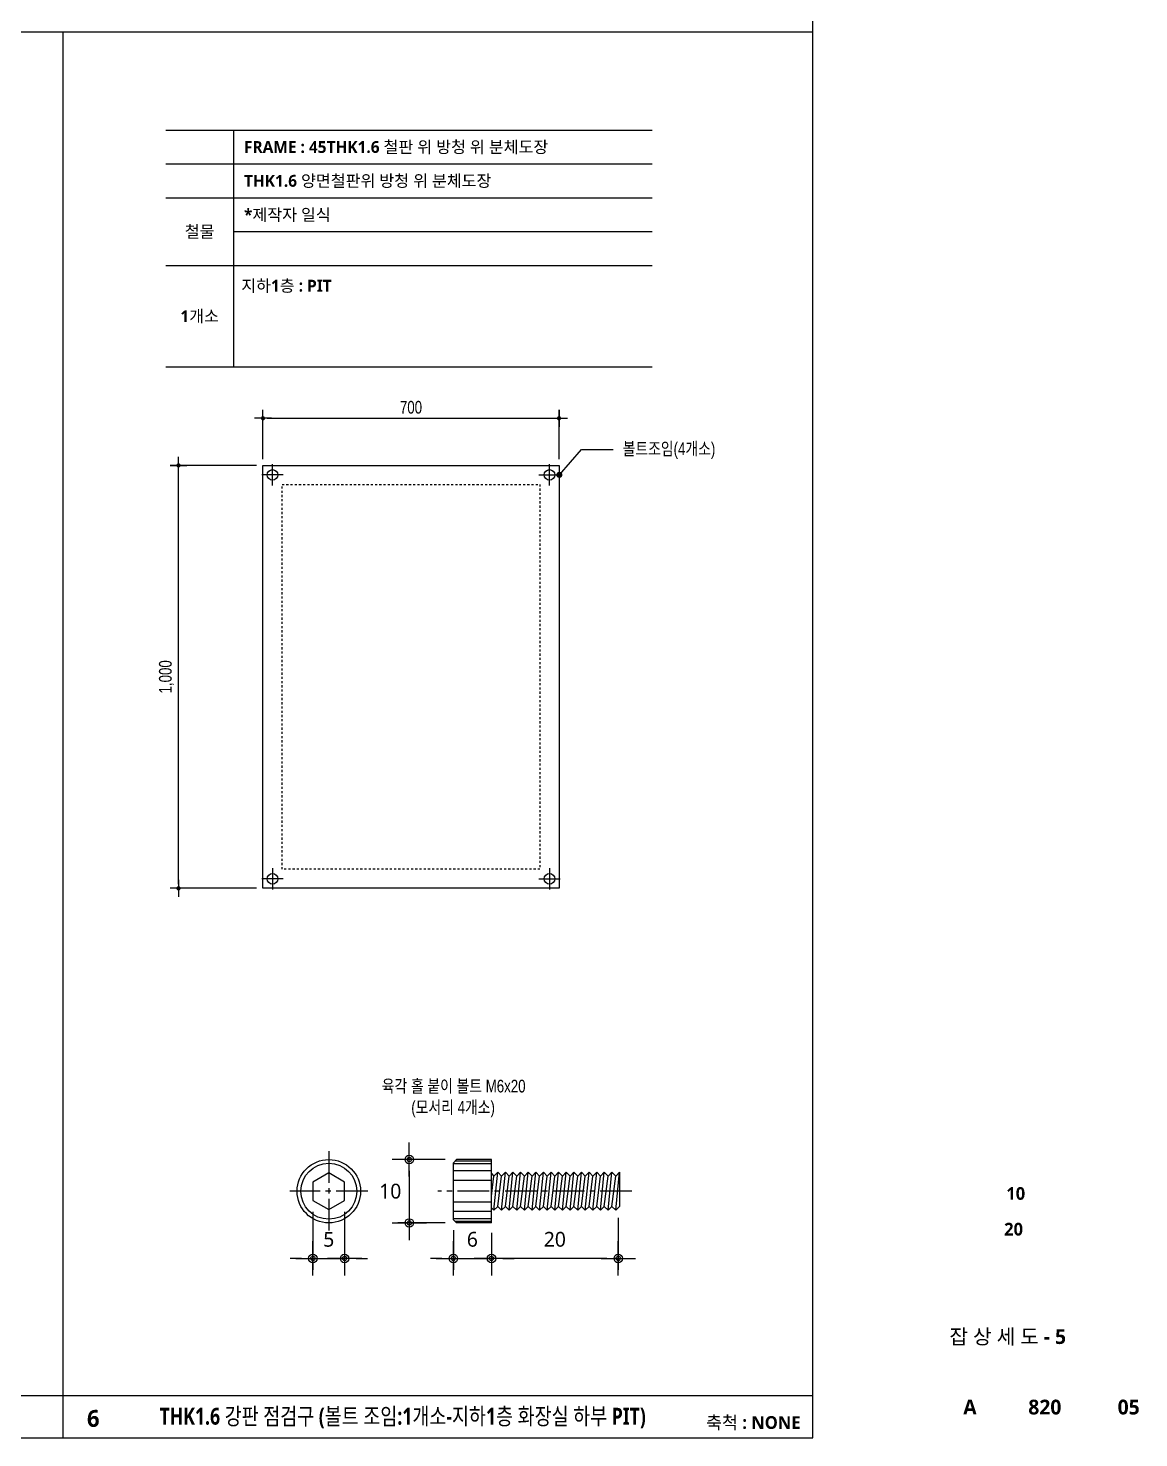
# Model space of a CAD drawing. Header units: millimetres. Extents: x 200 to 163856, y 0 to 163394.
# Drawn here: x 39039 to 41666, y 200 to 3533 of the extents above; entities that cross this region are included whole.
import ezdxf
from ezdxf.enums import TextEntityAlignment as Align

# ---------------------------------------------------------------- set-up
doc = ezdxf.new("R2010")
doc.units = ezdxf.units.MM
doc.header["$LTSCALE"] = 10
doc.linetypes.add('CENTER2', pattern=[1.125, 0.75, -0.125, 0.125, -0.125])
doc.linetypes.add('H2', pattern=[1, 0.5, -0.5])
doc.layers.get('DEFPOINTS').update_dxf_attribs({"color": 181})
for name, color, linetype in [('A-1', 1, 'Continuous'), ('A-AINFO', 1, 'Continuous'), ('A-ANNO-GRA1', 7, 'Continuous'), ('A-ANNO-TEXT1', 7, 'Continuous'), ('A-ANNO-TITL', 7, 'Continuous'), ('A-DIM1', 7, 'Continuous'), ('A-PCN4', 4, 'Continuous'), ('A-ST-AXIS-DIM', 7, 'Continuous'), ('AZ-DIMS', 7, 'Continuous'), ('D', 7, 'Continuous'), ('DIM', 4, 'Continuous'), ('도어판', 7, 'Continuous'), ('볼트', 6, 'Continuous')]:
    doc.layers.add(name, color=color, linetype=linetype)
doc.styles.add('2020음성 1차', font='')
doc.styles.add('Hrtext', font='H2GTRM.TTF', dxfattribs={"width": 0.8})
doc.styles.add('SH_진천_나눔', font='')
doc.styles.add('맑은고딕', font='')
doc.styles.get('2020음성 1차').set_extended_font_data('NanumGothic', bold=True)
doc.styles.get('SH_진천_나눔').set_extended_font_data('NanumGothic', bold=True)
doc.styles.get('맑은고딕').set_extended_font_data('Malgun Gothic')
doc.dimstyles.new('HEERIM(Ext)', dxfattribs={"dimscale": 10, "dimtxt": 3, "dimasz": 1, "dimexe": 2, "dimexo": 1.5, "dimgap": 1, "dimtad": 1, "dimdec": 0, "dimzin": 0, "dimdsep": 46, "dimlunit": 6, "dimtxsty": 'Hrtext', "dimblk": 'dotdim1', "dimcen": 1, "dimdle": 2, "dimclrd": 7, "dimclre": 7, "dimclrt": 3, "dimadec": 0, "dimazin": 0, "dimtfac": 1, "dimtdec": 0, "dimtix": 1, "dimtmove": 2, "dimatfit": 3, "dimldrblk": 'dotdim1', "dimfxl": 2, "dimtolj": 1, "dimtzin": 0, "dimlwd": -1, "dimarcsym": 0})

# ---------------------------------------------------------------- blocks, each defined once
blk = doc.blocks.new('dotdim1')
at = {"layer": 'A-DIM1'}
for p, q in [((-2, 0), (2, 0)), ((0, 2), (0, -2))]:
    blk.add_line(p, q, dxfattribs=at)
at = {"layer": 'A-DIM1', "const_width": 0.5}
blk.add_lwpolyline([(-0.25, 0, 1), (0.25, 0, 1)], format="xyb", close=True, dxfattribs=at)
blk = doc.blocks.new('*D8501')
at = {"layer": 'A-DIM1', "color": 7, "lineweight": -2}
for p, q in [((39579.6, 2499.2), (39374.8, 2499.2)), ((39579.6, 1499.2), (39374.8, 1499.2))]:
    blk.add_line(p, q, dxfattribs=at)
at = {"layer": 'A-DIM1', "color": 7}
blk.add_line((39394.8, 1509.2), (39394.8, 2489.2), dxfattribs=at)
at = {"layer": 'DEFPOINTS', "color": 0}
for p in [(39394.8, 2499.2), (39594.6, 2499.2), (39594.6, 1499.2)]:
    blk.add_point(p, dxfattribs=at)
at = {"layer": 'A-DIM1', "color": 7, "linetype": 'ByBlock', "xscale": 10, "yscale": 10, "zscale": 10}
for p, rotation in [((39394.8, 2499.2), 90), ((39394.8, 1499.2), 270)]:
    blk.add_blockref('dotdim1', p, dxfattribs=dict(at, rotation=rotation))
at = {"layer": 'A-DIM1', "color": 3, "insert": (39366.5, 1999.2), "char_height": 30, "attachment_point": 5, "rotation": 90, "style": 'Hrtext'}
blk.add_mtext('\\A1;1,000', dxfattribs=at)
blk = doc.blocks.new('*D8502')
at = {"layer": 'A-DIM1', "color": 7, "lineweight": -2}
for p, q in [((39594.6, 2514.2), (39594.6, 2630.6)), ((40294.6, 2514.2), (40294.6, 2630.6))]:
    blk.add_line(p, q, dxfattribs=at)
at = {"layer": 'A-DIM1', "color": 7}
blk.add_line((39604.6, 2610.6), (40284.6, 2610.6), dxfattribs=at)
at = {"layer": 'DEFPOINTS', "color": 0}
for p in [(40294.6, 2610.6), (39594.6, 2499.2), (40294.6, 2499.2)]:
    blk.add_point(p, dxfattribs=at)
at = {"layer": 'A-DIM1', "color": 7, "linetype": 'ByBlock', "xscale": 10, "yscale": 10, "zscale": 10, "rotation": 180}
blk.add_blockref('dotdim1', (39594.6, 2610.6), dxfattribs=at)
at = {"layer": 'A-DIM1', "color": 7, "linetype": 'ByBlock', "xscale": 10, "yscale": 10, "zscale": 10}
blk.add_blockref('dotdim1', (40294.6, 2610.6), dxfattribs=at)
at = {"layer": 'A-DIM1', "color": 3, "insert": (39944.6, 2636.4), "char_height": 30, "attachment_point": 5, "style": 'Hrtext'}
blk.add_mtext('\\A1;700', dxfattribs=at)
blk = doc.blocks.new('Z_DOT')
at = {"layer": 'DIM', "color": 0}
for p, q in [((0, -3), (0, 3)), ((-3, 0), (3, 0))]:
    blk.add_line(p, q, dxfattribs=at)
for radius in [0.75, 0.375]:
    blk.add_circle((0, 0), radius, dxfattribs=at)

msp = doc.modelspace()

# ---------------------------------------------------------------- linework, layer by layer
at = {"layer": 'A-1', "ltscale": 0.5}
for p, q in [((39617.13195, 2451.70582), (39617.13195, 2501.70582)), ((40272.13195, 2451.70582), (40272.13195, 2501.70582)), ((39642.13195, 2476.70582), (39592.13195, 2476.70582)), ((40247.13195, 2476.70582), (40297.13195, 2476.70582)), ((39617.13195, 1546.70582), (39617.13195, 1496.70582)), ((40272.13195, 1546.70582), (40272.13195, 1496.70582)), ((39642.13195, 1521.70582), (39592.13195, 1521.70582)), ((40247.13195, 1521.70582), (40297.13195, 1521.70582))]:
    msp.add_line(p, q, dxfattribs=at)
at = {"layer": 'A-AINFO', "color": 7, "const_width": 7.2}
msp.add_lwpolyline([(40291.77916, 2476.70582, 1), (40298.97916, 2476.70582, 1)], format="xyb", close=True, dxfattribs=at)
at = {"layer": 'A-ANNO-GRA1'}
for p, q in [((33800, 3523.92833), (40894.9654, 3523.92833)), ((39121.22405, 3523.92833), (39121.22405, 200)), ((39364.9494, 3292), (40514.5333, 3292)), ((39524.9494, 3292), (39524.9494, 2732)), ((39364.9494, 3212), (40514.5333, 3212)), ((39364.9494, 3212), (40514.5333, 3212)), ((39364.9494, 3212), (40514.5333, 3212)), ((39364.9494, 3132), (40514.5333, 3132)), ((39524.9494, 3052), (40514.5333, 3052)), ((39364.9494, 2972), (40514.5333, 2972)), ((39364.9494, 2732), (40514.5333, 2732)), ((33800, 300), (40894.9654, 300))]:
    msp.add_line(p, q, dxfattribs=at)
at = {"layer": 'A-PCN4', "color": 6, "linetype": 'H2'}
for p, q in [((39639.63195, 1544.20582), (39639.63195, 2454.20582)), ((39639.63195, 2454.20582), (40249.63195, 2454.20582)), ((40249.63195, 2454.20582), (40249.63195, 1544.20582)), ((40249.63195, 1544.20582), (39639.63195, 1544.20582))]:
    msp.add_line(p, q, dxfattribs=at)
at = {"layer": 'A-PCN4'}
msp.add_lwpolyline([(40294.63195, 1499.20582), (39594.63195, 1499.20582), (39594.63195, 2499.20582), (40294.63195, 2499.20582)], close=True, dxfattribs=at)
at = {"layer": 'A-ST-AXIS-DIM', "color": 0}
for p, q in [((40025.24135, 858), (39913.64056, 858)), ((39940.64056, 831), (39940.64056, 735)), ((39712.68433, 734.34936), (39712.68433, 597.07845)), ((39787.68433, 734.34936), (39787.68433, 597.07845)), ((40025.24135, 708), (39913.64056, 708)), ((40434.74135, 720), (40434.74135, 597.07845)), ((40044.74135, 691.0752), (40044.74135, 597.07845)), ((40134.74135, 684.53441), (40134.74135, 597.07845)), ((40134.74135, 681), (40134.74135, 597.07845)), ((39685.68433, 624.07845), (39658.68433, 624.07845)), ((39712.68433, 624.07845), (39787.68433, 624.07845)), ((39814.68433, 624.07845), (39841.68433, 624.07845)), ((40017.74135, 624.07845), (39990.74135, 624.07845)), ((40044.74135, 624.07845), (40134.74135, 624.07845)), ((40407.74135, 624.07845), (40161.74135, 624.07845)), ((40161.74135, 624.07845), (40188.74135, 624.07845))]:
    msp.add_line(p, q, dxfattribs=at)
at = {"layer": 'AZ-DIMS'}
msp.add_lwpolyline([(40295.37916, 2476.70582), (40347.69227, 2536.35114), (40422.89227, 2536.35114)], dxfattribs=at)
at = {"layer": 'D'}
for centre in [(39617.13195, 2476.70582), (40272.13195, 2476.70582), (39617.13195, 1521.70582), (40272.13195, 1521.70582)]:
    msp.add_circle(centre, 12.5, dxfattribs=at)
at = {"layer": 'DEFPOINTS'}
msp.add_lwpolyline([(33800, 200), (40894.9654, 200), (40894.9654, 5740), (33800, 5740)], close=True, dxfattribs=at)
at = {"layer": '도어판', "color": 1, "linetype": 'CENTER2', "ltscale": 10}
for p, q in [((39750.18433, 877.59578), (39750.18433, 688.40422)), ((39842.54497, 783), (39657.82369, 783)), ((40467.08182, 783), (40007.67192, 783))]:
    msp.add_line(p, q, dxfattribs=at)
at = {"layer": '볼트'}
for p, q in [((40044.74135, 850.5), (40052.24135, 858)), ((40044.74135, 715.5), (40044.74135, 850.5)), ((40134.74135, 847.9248), (40044.74135, 847.9248)), ((40134.74135, 854.46559), (40048.70694, 854.46559)), ((40134.74135, 858), (40052.24135, 858)), ((40134.74135, 708), (40134.74135, 858)), ((39750.18433, 826.30127), (39712.68433, 804.65064)), ((39712.68433, 804.65064), (39712.68433, 761.34936)), ((39787.68433, 804.65064), (39750.18433, 826.30127)), ((39787.68433, 761.34936), (39787.68433, 804.65064)), ((40134.74135, 831.10314), (40044.74135, 831.10314)), ((40134.74135, 808.66226), (40044.74135, 808.66226)), ((40134.74135, 825), (40140.74135, 819)), ((40134.74135, 771), (40140.74135, 819)), ((40140.74135, 738), (40149.74135, 828)), ((40140.74135, 819), (40149.74135, 828)), ((40149.74135, 828), (40158.74135, 819)), ((40149.74135, 747), (40158.74135, 819)), ((40158.74135, 738), (40167.74135, 828)), ((40158.74135, 819), (40167.74135, 828)), ((40167.74135, 828), (40176.74135, 819)), ((40167.74135, 747), (40176.74135, 819)), ((40176.74135, 738), (40185.74135, 828)), ((40176.74135, 738), (40185.74135, 828)), ((40176.74135, 819), (40185.74135, 828)), ((40185.74135, 828), (40194.74135, 819)), ((40185.74135, 747), (40194.74135, 819)), ((40194.74135, 738), (40203.74135, 828)), ((40194.74135, 819), (40203.74135, 828)), ((40203.74135, 828), (40212.74135, 819)), ((40203.74135, 747), (40212.74135, 819)), ((40212.74135, 738), (40221.74135, 828)), ((40212.74135, 819), (40221.74135, 828)), ((40221.74135, 828), (40230.74135, 819)), ((40221.74135, 747), (40230.74135, 819)), ((40230.74135, 738), (40239.74135, 828)), ((40230.74135, 819), (40239.74135, 828)), ((40239.74135, 828), (40248.74135, 819)), ((40239.74135, 747), (40248.74135, 819)), ((40248.74135, 738), (40257.74135, 828)), ((40248.74135, 819), (40257.74135, 828)), ((40257.74135, 828), (40266.74135, 819)), ((40257.74135, 747), (40266.74135, 819)), ((40266.74135, 738), (40275.74135, 828)), ((40266.74135, 738), (40275.74135, 828)), ((40266.74135, 819), (40275.74135, 828)), ((40275.74135, 828), (40284.74135, 819)), ((40275.74135, 747), (40284.74135, 819)), ((40284.74135, 738), (40293.74135, 828)), ((40284.74135, 819), (40293.74135, 828)), ((40293.74135, 828), (40302.74135, 819)), ((40293.74135, 747), (40302.74135, 819)), ((40302.74135, 738), (40311.74135, 828)), ((40302.74135, 819), (40311.74135, 828)), ((40311.74135, 828), (40320.74135, 819)), ((40311.74135, 747), (40320.74135, 819)), ((40320.74135, 738), (40329.74135, 828)), ((40320.74135, 738), (40329.74135, 828)), ((40320.74135, 819), (40329.74135, 828)), ((40329.74135, 828), (40338.74135, 819)), ((40329.74135, 747), (40338.74135, 819)), ((40338.74135, 738), (40347.74135, 828)), ((40338.74135, 819), (40347.74135, 828)), ((40347.74135, 828), (40356.74135, 819)), ((40347.74135, 747), (40356.74135, 819)), ((40356.74135, 738), (40365.74135, 828)), ((40356.74135, 819), (40365.74135, 828)), ((40365.74135, 828), (40374.74135, 819)), ((40365.74135, 747), (40374.74135, 819)), ((40374.74135, 738), (40383.74135, 828)), ((40374.74135, 738), (40383.74135, 828)), ((40374.74135, 819), (40383.74135, 828)), ((40383.74135, 828), (40392.74135, 819)), ((40383.74135, 747), (40392.74135, 819)), ((40392.74135, 738), (40401.74135, 828)), ((40392.74135, 819), (40401.74135, 828)), ((40401.74135, 828), (40410.74135, 819)), ((40401.74135, 747), (40410.74135, 819)), ((40410.74135, 738), (40419.74135, 828)), ((40410.74135, 819), (40419.74135, 828)), ((40419.74135, 828), (40428.74135, 819)), ((40419.74135, 747), (40428.74135, 819)), ((40428.74135, 738), (40437.74135, 828)), ((40428.74135, 819), (40437.74135, 828)), ((40437.74135, 828), (40437.74135, 747)), ((39712.68433, 761.34936), (39750.18433, 739.69873)), ((39750.18433, 739.69873), (39787.68433, 761.34936)), ((40134.74135, 757.33774), (40044.74135, 757.33774)), ((40134.74135, 734.89686), (40044.74135, 734.89686)), ((40140.74135, 738), (40134.74135, 744)), ((40149.74135, 747), (40140.74135, 738)), ((40158.74135, 738), (40149.74135, 747)), ((40167.74135, 747), (40158.74135, 738)), ((40176.74135, 738), (40167.74135, 747)), ((40185.74135, 747), (40176.74135, 738)), ((40194.74135, 738), (40185.74135, 747)), ((40203.74135, 747), (40194.74135, 738)), ((40212.74135, 738), (40203.74135, 747)), ((40221.74135, 747), (40212.74135, 738)), ((40230.74135, 738), (40221.74135, 747)), ((40239.74135, 747), (40230.74135, 738)), ((40248.74135, 738), (40239.74135, 747)), ((40257.74135, 747), (40248.74135, 738)), ((40266.74135, 738), (40257.74135, 747)), ((40275.74135, 747), (40266.74135, 738)), ((40284.74135, 738), (40275.74135, 747)), ((40293.74135, 747), (40284.74135, 738)), ((40302.74135, 738), (40293.74135, 747)), ((40311.74135, 747), (40302.74135, 738)), ((40320.74135, 738), (40311.74135, 747)), ((40329.74135, 747), (40320.74135, 738)), ((40338.74135, 738), (40329.74135, 747)), ((40347.74135, 747), (40338.74135, 738)), ((40356.74135, 738), (40347.74135, 747)), ((40365.74135, 747), (40356.74135, 738)), ((40374.74135, 738), (40365.74135, 747)), ((40383.74135, 747), (40374.74135, 738)), ((40392.74135, 738), (40383.74135, 747)), ((40401.74135, 747), (40392.74135, 738)), ((40410.74135, 738), (40401.74135, 747)), ((40419.74135, 747), (40410.74135, 738)), ((40428.74135, 738), (40419.74135, 747)), ((40437.74135, 747), (40428.74135, 738)), ((40134.74135, 718.0752), (40044.74135, 718.0752)), ((40044.74135, 715.5), (40052.24135, 708)), ((40134.74135, 711.53441), (40048.70694, 711.53441)), ((40134.74135, 708), (40052.24135, 708))]:
    msp.add_line(p, q, dxfattribs=at)
for radius in [75, 66.17647]:
    msp.add_circle((39750.23905, 783), radius, dxfattribs=at)

# ---------------------------------------------------------------- block references
at = {"layer": 'A-ST-AXIS-DIM', "color": 0}
for p, xscale, yscale, zscale, rotation in [((39940.64056, 858), 13.50000000000364, 13.50000000000364, 13.50000000000364, 90), ((39940.64056, 708), 13.50000000000364, 13.50000000000364, 13.50000000000364, 270), ((39787.68433, 624.07845), 13.49999999999909, 13.49999999999909, 13.49999999999909, 180), ((40134.74135, 624.07845), 13.49999999999909, 13.49999999999909, 13.49999999999909, 180)]:
    msp.add_blockref('Z_DOT', p, dxfattribs=dict(at, xscale=xscale, yscale=yscale, zscale=zscale, rotation=rotation))
at = {"layer": 'A-ST-AXIS-DIM', "color": 0, "xscale": 13.49999999999909, "yscale": 13.49999999999909, "zscale": 13.49999999999909}
for p in [(39712.68433, 624.07845), (40044.74135, 624.07845), (40434.74135, 624.07845)]:
    msp.add_blockref('Z_DOT', p, dxfattribs=at)

# ---------------------------------------------------------------- texts
at = {"layer": 'A-ANNO-TEXT1', "style": '2020음성 1차'}
for s, p in [('FRAME : 45THK1.6 철판 위 방청 위 분체도장', (39549.78593, 3252)), ('THK1.6 양면철판위 방청 위 분체도장', (39549.78593, 3172)), ('*제작자 일식', (39549.78593, 3092)), ('지하1층 : PIT', (39543.25004, 2924))]:
    msp.add_text(s, height=28, dxfattribs=at).set_placement(p, align=Align.MIDDLE_LEFT)
for s, p in [('철물', (39444.9494, 3052)), ('1개소', (39444.9494, 2852))]:
    msp.add_text(s, height=28, dxfattribs=at).set_placement(p, align=Align.MIDDLE_CENTER)
at = {"layer": 'A-ANNO-TEXT1', "style": 'Hrtext', "width": 0.8}
msp.add_text('볼트조임(4개소)', height=30, dxfattribs=at).set_placement((40445.10572, 2523.58925))
at = {"layer": 'A-ANNO-TEXT1', "linetype": 'Continuous', "style": '2020음성 1차', "width": 0.8}
msp.add_text('THK1.6 강판 점검구 (볼트 조임:1개소-지하1층 화장실 하부 PIT)', height=40, dxfattribs=at).set_placement((39349.99614, 231.02228))
at = {"layer": 'A-ANNO-TEXT1', "linetype": 'Continuous', "style": '2020음성 1차'}
for s, height, p in [('6', 40, (39178.42965, 225.82726)), ('축척 : NONE', 30, (40642.36889, 221.12645))]:
    msp.add_text(s, height=height, dxfattribs=at).set_placement(p)
at = {"layer": 'A-ANNO-TEXT1', "insert": (39875.5394, 957.56363), "char_height": 30, "attachment_point": 7, "style": 'Hrtext'}
msp.add_mtext('육각 홀 붙이 볼트 M6x20 \\P        (모서리 4개소)', dxfattribs=at)
at = {"layer": 'A-ANNO-TITL', "style": 'SH_진천_나눔'}
for s, height, p in [('10', 30, (41374.51731, 777.77977)), ('20 ', 30, (41374.51731, 693.33932)), ('잡 상 세 도 - 5', 35, (41355.67511, 439.72596)), ('A', 35, (41266.2525, 272.70944)), ('820', 35, (41443.36116, 272.70944)), ('05', 35, (41641.57606, 272.70944))]:
    msp.add_text(s, height=height, dxfattribs=at).set_placement(p, align=Align.MIDDLE)
at = {"layer": 'A-ST-AXIS-DIM', "char_height": 35, "attachment_point": 5, "style": '맑은고딕'}
for s, insert in [('\\A1;10', (39895.60393, 783)), ('\\A1;5', (39750.18433, 669.11508)), ('\\A1;6', (40089.74135, 669.11508)), ('\\A1;20', (40284.74135, 669.11508))]:
    msp.add_mtext(s, dxfattribs=dict(at, insert=insert))

# ---------------------------------------------------------------- dimensions: what is measured, and where the dimension line sits
at = {"layer": 'A-DIM1'}
dim = msp.add_linear_dim(base=(40294.63195, 2610.64057), p1=(39594.63195, 2499.20582), p2=(40294.63195, 2499.20582), dimstyle='HEERIM(Ext)', dxfattribs=at)
dim.commit()
dim.dimension.update_dxf_attribs({"geometry": '*D8502', "text_midpoint": (39944.63195, 2636.43541)})
dim = msp.add_linear_dim(base=(39394.77567, 2499.20582), p1=(39594.63195, 1499.20582), p2=(39594.63195, 2499.20582), angle=90, dimstyle='HEERIM(Ext)', dxfattribs=at)
dim.commit()
dim.dimension.update_dxf_attribs({"geometry": '*D8501', "text_midpoint": (39366.49442, 1999.20582)})

doc.saveas('drawing.dxf')
